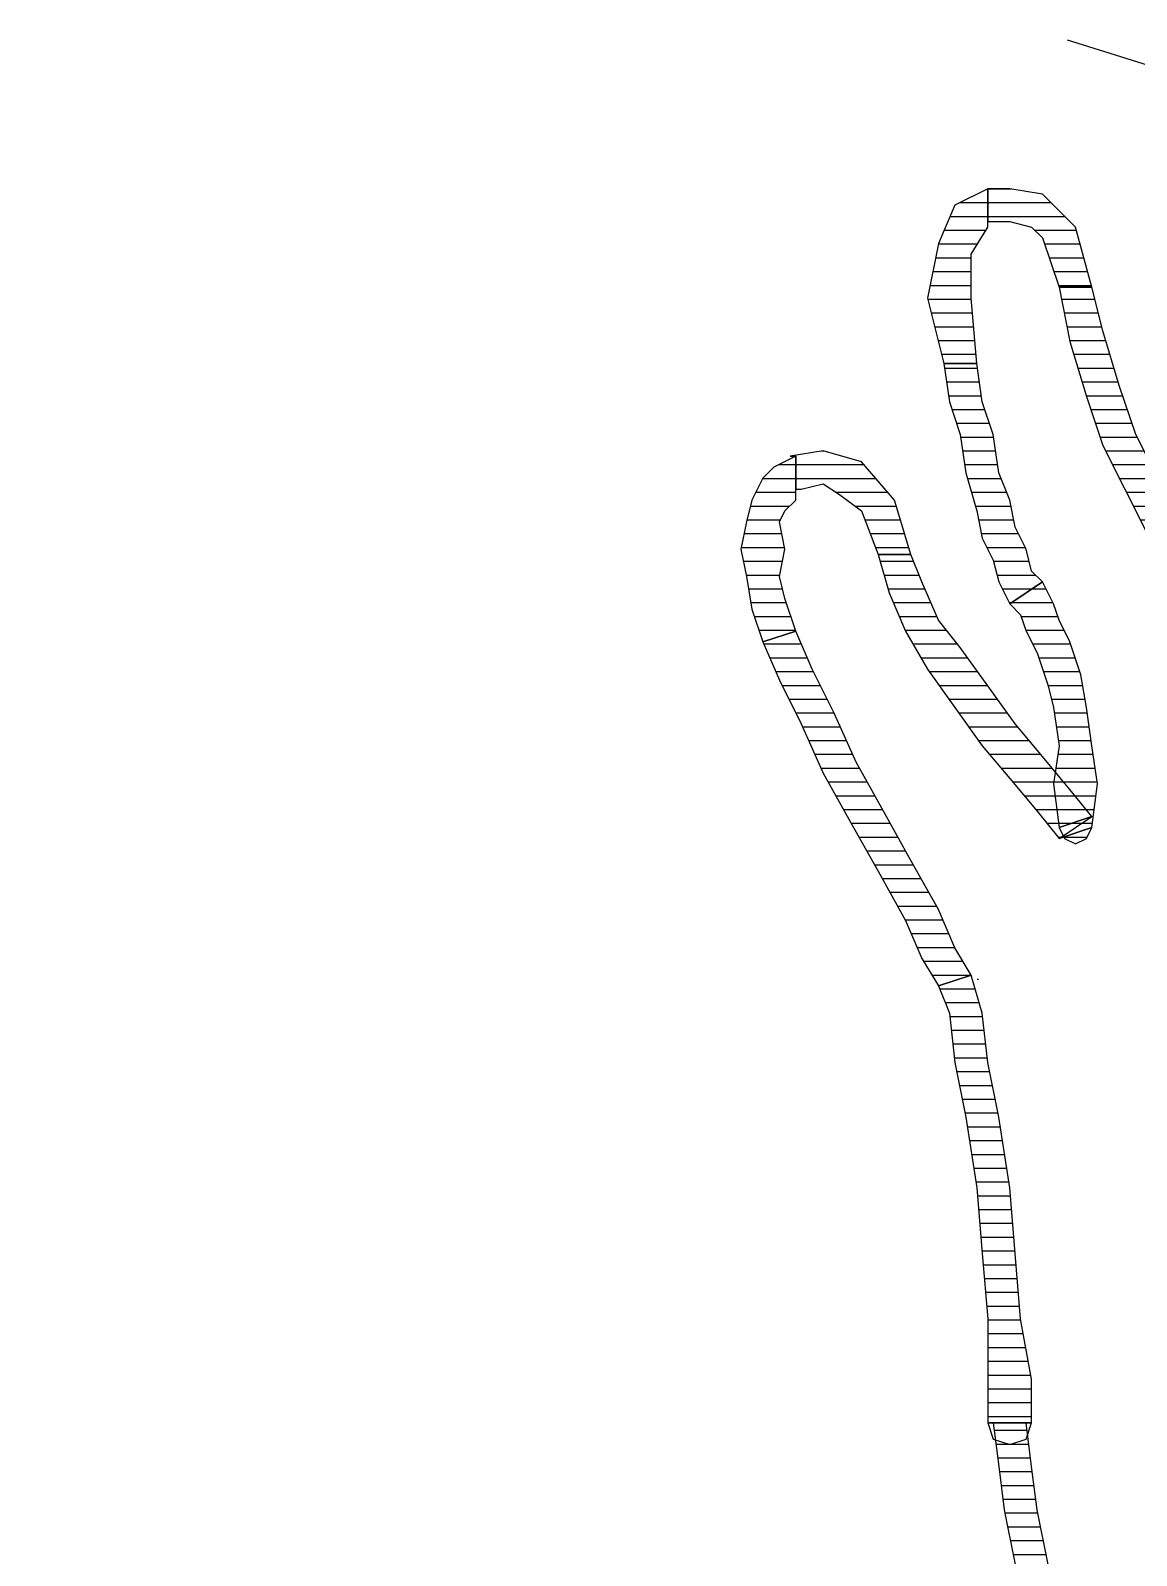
# Model space of a CAD drawing. Header units: millimetres. Extents: x 11489 to 12006, y 36725 to 37730.
# Drawn here: x 11758.47 to 11768.48, y 37615.85 to 37629.67 of the extents above; entities that cross this region are included whole.
import ezdxf

# ---------------------------------------------------------------- set-up
doc = ezdxf.new("R2010")
doc.units = ezdxf.units.MM
doc.linetypes.add('HIDDENX2', pattern=[0.75, 0.5, -0.25])
doc.layers.add('OC-Mutfak_Ekipman', color=252, linetype='Continuous')
doc.layers.add('S2000-002 Çizgi', color=7, linetype='Continuous')
pattern_1 = [(360, (-19413.11011, 29189.02214), (1e-16, 0.125), [25])]

# ---------------------------------------------------------------- blocks, each defined once
blk = doc.blocks.new('A$C0b4f8896')
at = {"ltscale": 30}
h = blk.add_hatch(dxfattribs=at)
h.set_pattern_fill('DC_LINES', color=256, scale=0.1, style=0)
h.set_pattern_definition(pattern_1)
edge = h.paths.add_edge_path(flags=0)
edge.add_line((8.544, 25.728), (8.544, 25.678))
edge.add_line((8.544, 25.678), (8.643, 25.381))
edge.add_line((8.643, 25.381), (8.743, 25.034))
edge.add_line((8.743, 25.034), (8.842, 24.54))
edge.add_line((8.842, 24.54), (8.991, 24.095))
edge.add_line((8.991, 24.095), (9.09, 23.649))
edge.add_line((9.09, 23.649), (9.19, 23.154))
edge.add_line((9.19, 23.154), (9.239, 22.759))
edge.add_line((9.239, 22.759), (9.289, 22.363))
edge.add_line((9.289, 22.363), (9.587, 22.363))
edge.add_line((9.587, 22.363), (9.537, 22.759))
edge.add_line((9.537, 22.759), (9.488, 23.154))
edge.add_line((9.488, 23.154), (9.388, 23.649))
edge.add_line((9.388, 23.649), (9.289, 24.193))
edge.add_line((9.289, 24.193), (9.14, 24.639))
edge.add_line((9.14, 24.639), (9.041, 25.034))
edge.add_line((9.041, 25.034), (8.941, 25.479))
edge.add_line((8.941, 25.479), (8.842, 25.776))
edge.add_line((8.842, 25.776), (8.842, 25.728))
h = blk.add_hatch(dxfattribs=at)
h.set_pattern_fill('DC_LINES', color=256, scale=0.1, style=0)
h.set_pattern_definition(pattern_1)
edge = h.paths.add_edge_path(flags=0)
edge.add_line((9.289, 22.363), (9.239, 22.363))
edge.add_line((9.239, 22.363), (9.239, 21.967))
edge.add_line((9.239, 21.967), (9.339, 21.423))
edge.add_line((9.339, 21.423), (9.388, 20.829))
edge.add_line((9.388, 20.829), (9.438, 20.235))
edge.add_line((9.438, 20.235), (9.537, 19.593))
edge.add_line((9.537, 19.593), (9.637, 19.098))
edge.add_line((9.637, 19.098), (9.687, 18.652))
edge.add_line((9.687, 18.652), (9.786, 18.306))
edge.add_line((9.786, 18.306), (10.084, 18.405))
edge.add_line((10.084, 18.405), (9.984, 18.652))
edge.add_line((9.984, 18.652), (9.935, 19.098))
edge.add_line((9.935, 19.098), (9.836, 19.593))
edge.add_line((9.836, 19.593), (9.736, 20.235))
edge.add_line((9.736, 20.235), (9.687, 20.829))
edge.add_line((9.687, 20.829), (9.637, 21.423))
edge.add_line((9.637, 21.423), (9.637, 21.967))
edge.add_line((9.637, 21.967), (9.637, 22.363))
edge.add_line((9.637, 22.363), (9.587, 22.363))
h = blk.add_hatch(dxfattribs=at)
h.set_pattern_fill('DC_LINES', color=256, scale=0.1, style=0)
h.set_pattern_definition(pattern_1)
edge = h.paths.add_edge_path(flags=0)
edge.add_line((9.239, 22.363), (9.239, 21.967))
edge.add_line((9.239, 21.967), (9.339, 21.423))
edge.add_line((9.339, 21.423), (9.388, 20.829))
edge.add_line((9.388, 20.829), (9.438, 20.235))
edge.add_line((9.438, 20.235), (9.537, 19.593))
edge.add_line((9.537, 19.593), (9.637, 19.098))
edge.add_line((9.637, 19.098), (9.687, 18.652))
edge.add_line((9.687, 18.652), (9.786, 18.306))
edge.add_line((9.786, 18.306), (10.084, 18.405))
edge.add_line((10.084, 18.405), (9.984, 18.652))
edge.add_line((9.984, 18.652), (9.935, 19.098))
edge.add_line((9.935, 19.098), (9.836, 19.593))
edge.add_line((9.836, 19.593), (9.736, 20.235))
edge.add_line((9.736, 20.235), (9.687, 20.829))
edge.add_line((9.687, 20.829), (9.637, 21.423))
edge.add_line((9.637, 21.423), (9.637, 21.967))
edge.add_line((9.637, 21.967), (9.637, 22.363))
h = blk.add_hatch(dxfattribs=at)
h.set_pattern_fill('DC_LINES', color=256, scale=0.1, style=0)
h.set_pattern_definition(pattern_1)
edge = h.paths.add_edge_path(flags=0)
edge.add_line((9.786, 18.306), (9.935, 18.059))
edge.add_line((9.935, 18.059), (10.084, 17.712))
edge.add_line((10.084, 17.712), (10.332, 17.267))
edge.add_line((10.332, 17.267), (10.581, 16.821))
edge.add_line((10.581, 16.821), (10.829, 16.377))
edge.add_line((10.829, 16.377), (11.028, 15.932))
edge.add_line((11.028, 15.932), (11.226, 15.535))
edge.add_line((11.226, 15.535), (11.375, 15.189))
edge.add_line((11.375, 15.189), (11.673, 15.288))
edge.add_line((11.673, 15.288), (11.524, 15.635))
edge.add_line((11.524, 15.635), (11.326, 16.03))
edge.add_line((11.326, 16.03), (11.127, 16.476))
edge.add_line((11.127, 16.476), (10.879, 16.921))
edge.add_line((10.879, 16.921), (10.63, 17.366))
edge.add_line((10.63, 17.366), (10.382, 17.812))
edge.add_line((10.382, 17.812), (10.233, 18.157))
edge.add_line((10.233, 18.157), (10.084, 18.405))
h = blk.add_hatch(dxfattribs=at)
h.set_pattern_fill('DC_LINES', color=256, scale=0.1, style=0)
h.set_pattern_definition(pattern_1)
edge = h.paths.add_edge_path(flags=0)
edge.add_line((9.786, 18.306), (9.935, 18.059))
edge.add_line((9.935, 18.059), (10.084, 17.712))
edge.add_line((10.084, 17.712), (10.332, 17.267))
edge.add_line((10.332, 17.267), (10.581, 16.821))
edge.add_line((10.581, 16.821), (10.829, 16.377))
edge.add_line((10.829, 16.377), (11.028, 15.932))
edge.add_line((11.028, 15.932), (11.226, 15.535))
edge.add_line((11.226, 15.535), (11.375, 15.189))
edge.add_line((11.375, 15.189), (11.673, 15.288))
edge.add_line((11.673, 15.288), (11.524, 15.635))
edge.add_line((11.524, 15.635), (11.326, 16.03))
edge.add_line((11.326, 16.03), (11.127, 16.476))
edge.add_line((11.127, 16.476), (10.879, 16.921))
edge.add_line((10.879, 16.921), (10.63, 17.366))
edge.add_line((10.63, 17.366), (10.382, 17.812))
edge.add_line((10.382, 17.812), (10.233, 18.157))
edge.add_line((10.233, 18.157), (10.084, 18.405))
h = blk.add_hatch(dxfattribs=at)
h.set_pattern_fill('DC_LINES', color=256, scale=0.1, style=0)
h.set_pattern_definition(pattern_1)
edge = h.paths.add_edge_path(flags=0)
edge.add_line((8.991, 17.069), (8.693, 16.97))
edge.add_line((8.693, 16.97), (8.643, 16.574))
edge.add_line((8.643, 16.574), (8.693, 16.229))
edge.add_line((8.693, 16.229), (8.743, 15.882))
edge.add_line((8.743, 15.882), (8.792, 15.585))
edge.add_line((8.792, 15.585), (8.892, 15.288))
edge.add_line((8.892, 15.288), (8.991, 15.09))
edge.add_line((8.991, 15.09), (9.041, 14.941))
edge.add_line((9.041, 14.941), (9.14, 14.744))
edge.add_line((9.14, 14.744), (9.438, 14.941))
edge.add_line((9.438, 14.941), (9.339, 15.041))
edge.add_line((9.339, 15.041), (9.289, 15.189))
edge.add_line((9.289, 15.189), (9.19, 15.387))
edge.add_line((9.19, 15.387), (9.09, 15.684))
edge.add_line((9.09, 15.684), (9.041, 15.882))
edge.add_line((9.041, 15.882), (8.991, 16.229))
edge.add_line((8.991, 16.229), (9.041, 16.574))
edge.add_line((9.041, 16.574), (8.991, 16.97))
edge.add_line((8.991, 16.97), (8.693, 16.871))
edge.add_line((8.693, 16.871), (8.991, 16.97))
edge.add_line((8.991, 16.97), (8.941, 17.069))
edge.add_line((8.941, 17.069), (8.842, 17.118))
edge.add_line((8.842, 17.118), (8.743, 17.069))
edge.add_line((8.743, 17.069), (8.693, 16.97))
h = blk.add_hatch(dxfattribs=at)
h.set_pattern_fill('DC_LINES', color=256, scale=0.1, style=0)
h.set_pattern_definition(pattern_1)
edge = h.paths.add_edge_path(flags=0)
edge.add_line((8.991, 17.069), (8.693, 16.97))
edge.add_line((8.693, 16.97), (8.643, 16.574))
edge.add_line((8.643, 16.574), (8.693, 16.229))
edge.add_line((8.693, 16.229), (8.743, 15.882))
edge.add_line((8.743, 15.882), (8.792, 15.585))
edge.add_line((8.792, 15.585), (8.892, 15.288))
edge.add_line((8.892, 15.288), (8.991, 15.09))
edge.add_line((8.991, 15.09), (9.041, 14.941))
edge.add_line((9.041, 14.941), (9.14, 14.744))
edge.add_line((9.14, 14.744), (9.438, 14.941))
edge.add_line((9.438, 14.941), (9.339, 15.041))
edge.add_line((9.339, 15.041), (9.289, 15.189))
edge.add_line((9.289, 15.189), (9.19, 15.387))
edge.add_line((9.19, 15.387), (9.09, 15.684))
edge.add_line((9.09, 15.684), (9.041, 15.882))
edge.add_line((9.041, 15.882), (8.991, 16.229))
edge.add_line((8.991, 16.229), (9.041, 16.574))
edge.add_line((9.041, 16.574), (8.991, 16.97))
edge.add_line((8.991, 16.97), (8.693, 16.871))
edge.add_line((8.693, 16.871), (8.991, 16.97))
edge.add_line((8.991, 16.97), (8.941, 17.069))
edge.add_line((8.941, 17.069), (8.842, 17.118))
edge.add_line((8.842, 17.118), (8.743, 17.069))
edge.add_line((8.743, 17.069), (8.693, 16.97))
h = blk.add_hatch(dxfattribs=at)
h.set_pattern_fill('DC_LINES', color=256, scale=0.1, style=0)
h.set_pattern_definition(pattern_1)
edge = h.paths.add_edge_path(flags=0)
edge.add_line((10.63, 14.496), (10.531, 14.843))
edge.add_line((10.531, 14.843), (10.382, 15.189))
edge.add_line((10.382, 15.189), (10.183, 15.535))
edge.add_line((10.183, 15.535), (9.935, 15.882))
edge.add_line((9.935, 15.882), (9.687, 16.229))
edge.add_line((9.687, 16.229), (9.438, 16.524))
edge.add_line((9.438, 16.524), (9.19, 16.821))
edge.add_line((9.19, 16.821), (8.991, 17.069))
edge.add_line((8.991, 17.069), (8.693, 16.871))
edge.add_line((8.693, 16.871), (8.892, 16.624))
edge.add_line((8.892, 16.624), (9.14, 16.327))
edge.add_line((9.14, 16.327), (9.388, 16.03))
edge.add_line((9.388, 16.03), (9.637, 15.684))
edge.add_line((9.637, 15.684), (9.885, 15.338))
edge.add_line((9.885, 15.338), (10.084, 15.09))
edge.add_line((10.084, 15.09), (10.233, 14.744))
edge.add_line((10.233, 14.744), (10.332, 14.496))
h = blk.add_hatch(dxfattribs=at)
h.set_pattern_fill('DC_LINES', color=256, scale=0.1, style=0)
h.set_pattern_definition(pattern_1)
edge = h.paths.add_edge_path(flags=0)
edge.add_line((10.63, 14.496), (10.531, 14.843))
edge.add_line((10.531, 14.843), (10.382, 15.189))
edge.add_line((10.382, 15.189), (10.183, 15.535))
edge.add_line((10.183, 15.535), (9.935, 15.882))
edge.add_line((9.935, 15.882), (9.687, 16.229))
edge.add_line((9.687, 16.229), (9.438, 16.524))
edge.add_line((9.438, 16.524), (9.19, 16.821))
edge.add_line((9.19, 16.821), (8.991, 17.069))
edge.add_line((8.991, 17.069), (8.693, 16.871))
edge.add_line((8.693, 16.871), (8.892, 16.624))
edge.add_line((8.892, 16.624), (9.14, 16.327))
edge.add_line((9.14, 16.327), (9.388, 16.03))
edge.add_line((9.388, 16.03), (9.637, 15.684))
edge.add_line((9.637, 15.684), (9.885, 15.338))
edge.add_line((9.885, 15.338), (10.084, 15.09))
edge.add_line((10.084, 15.09), (10.233, 14.744))
edge.add_line((10.233, 14.744), (10.332, 14.496))
h = blk.add_hatch(dxfattribs=at)
h.set_pattern_fill('DC_LINES', color=256, scale=0.1, style=0)
h.set_pattern_definition(pattern_1)
edge = h.paths.add_edge_path(flags=0)
edge.add_line((8.991, 12.072), (8.892, 12.566))
edge.add_line((8.892, 12.566), (8.743, 13.062))
edge.add_line((8.743, 13.062), (8.594, 13.507))
edge.add_line((8.594, 13.507), (8.395, 13.902))
edge.add_line((8.395, 13.902), (8.196, 14.299))
edge.add_line((8.196, 14.299), (7.948, 14.744))
edge.add_line((7.948, 14.744), (7.749, 15.041))
edge.add_line((7.749, 15.041), (7.6, 15.338))
edge.add_line((7.6, 15.338), (7.302, 15.238))
edge.add_line((7.302, 15.238), (7.451, 14.941))
edge.add_line((7.451, 14.941), (7.65, 14.546))
edge.add_line((7.65, 14.546), (7.898, 14.199))
edge.add_line((7.898, 14.199), (8.097, 13.804))
edge.add_line((8.097, 13.804), (8.296, 13.408))
edge.add_line((8.296, 13.408), (8.445, 12.963))
edge.add_line((8.445, 12.963), (8.594, 12.468))
edge.add_line((8.594, 12.468), (8.693, 12.072))
h = blk.add_hatch(dxfattribs=at)
h.set_pattern_fill('DC_LINES', color=256, scale=0.1, style=0)
h.set_pattern_definition(pattern_1)
edge = h.paths.add_edge_path(flags=0)
edge.add_line((8.991, 12.072), (8.892, 12.566))
edge.add_line((8.892, 12.566), (8.743, 13.062))
edge.add_line((8.743, 13.062), (8.594, 13.507))
edge.add_line((8.594, 13.507), (8.395, 13.902))
edge.add_line((8.395, 13.902), (8.196, 14.299))
edge.add_line((8.196, 14.299), (7.948, 14.744))
edge.add_line((7.948, 14.744), (7.749, 15.041))
edge.add_line((7.749, 15.041), (7.6, 15.338))
edge.add_line((7.6, 15.338), (7.302, 15.238))
edge.add_line((7.302, 15.238), (7.451, 14.941))
edge.add_line((7.451, 14.941), (7.65, 14.546))
edge.add_line((7.65, 14.546), (7.898, 14.199))
edge.add_line((7.898, 14.199), (8.097, 13.804))
edge.add_line((8.097, 13.804), (8.296, 13.408))
edge.add_line((8.296, 13.408), (8.445, 12.963))
edge.add_line((8.445, 12.963), (8.594, 12.468))
edge.add_line((8.594, 12.468), (8.693, 12.072))
h = blk.add_hatch(dxfattribs=at)
h.set_pattern_fill('DC_LINES', color=256, scale=0.1, style=0)
h.set_pattern_definition(pattern_1)
edge = h.paths.add_edge_path(flags=0)
edge.add_line((11.375, 15.189), (11.475, 14.893))
edge.add_line((11.475, 14.893), (11.524, 14.694))
edge.add_line((11.524, 14.694), (11.475, 14.447))
edge.add_line((11.475, 14.447), (11.524, 14.199))
edge.add_line((11.524, 14.199), (11.475, 14.101))
edge.add_line((11.475, 14.101), (11.375, 14.002))
edge.add_line((11.375, 14.002), (11.375, 13.902))
edge.add_line((11.375, 13.902), (11.375, 13.605))
edge.add_line((11.375, 13.605), (11.574, 13.705))
edge.add_line((11.574, 13.705), (11.673, 13.804))
edge.add_line((11.673, 13.804), (11.773, 14.002))
edge.add_line((11.773, 14.002), (11.822, 14.199))
edge.add_line((11.822, 14.199), (11.872, 14.447))
edge.add_line((11.872, 14.447), (11.822, 14.694))
edge.add_line((11.822, 14.694), (11.773, 14.991))
edge.add_line((11.773, 14.991), (11.673, 15.288))
h = blk.add_hatch(dxfattribs=at)
h.set_pattern_fill('DC_LINES', color=256, scale=0.1, style=0)
h.set_pattern_definition(pattern_1)
edge = h.paths.add_edge_path(flags=0)
edge.add_line((11.375, 15.189), (11.475, 14.893))
edge.add_line((11.475, 14.893), (11.524, 14.694))
edge.add_line((11.524, 14.694), (11.475, 14.447))
edge.add_line((11.475, 14.447), (11.524, 14.199))
edge.add_line((11.524, 14.199), (11.475, 14.101))
edge.add_line((11.475, 14.101), (11.375, 14.002))
edge.add_line((11.375, 14.002), (11.375, 13.902))
edge.add_line((11.375, 13.902), (11.375, 13.605))
edge.add_line((11.375, 13.605), (11.574, 13.705))
edge.add_line((11.574, 13.705), (11.673, 13.804))
edge.add_line((11.673, 13.804), (11.773, 14.002))
edge.add_line((11.773, 14.002), (11.822, 14.199))
edge.add_line((11.822, 14.199), (11.872, 14.447))
edge.add_line((11.872, 14.447), (11.822, 14.694))
edge.add_line((11.822, 14.694), (11.773, 14.991))
edge.add_line((11.773, 14.991), (11.673, 15.288))
h = blk.add_hatch(dxfattribs=at)
h.set_pattern_fill('DC_LINES', color=256, scale=0.1, style=0)
h.set_pattern_definition(pattern_1)
edge = h.paths.add_edge_path(flags=0)
edge.add_line((9.14, 14.744), (9.239, 14.645))
edge.add_line((9.239, 14.645), (9.289, 14.447))
edge.add_line((9.289, 14.447), (9.388, 14.249))
edge.add_line((9.388, 14.249), (9.438, 14.002))
edge.add_line((9.438, 14.002), (9.537, 13.754))
edge.add_line((9.537, 13.754), (9.587, 13.408))
edge.add_line((9.587, 13.408), (9.687, 13.111))
edge.add_line((9.687, 13.111), (9.736, 12.765))
edge.add_line((9.736, 12.765), (10.034, 12.765))
edge.add_line((10.034, 12.765), (9.984, 13.111))
edge.add_line((9.984, 13.111), (9.885, 13.408))
edge.add_line((9.885, 13.408), (9.836, 13.754))
edge.add_line((9.836, 13.754), (9.736, 14.101))
edge.add_line((9.736, 14.101), (9.687, 14.348))
edge.add_line((9.687, 14.348), (9.587, 14.546))
edge.add_line((9.587, 14.546), (9.537, 14.744))
edge.add_line((9.537, 14.744), (9.438, 14.941))
h = blk.add_hatch(dxfattribs=at)
h.set_pattern_fill('DC_LINES', color=256, scale=0.1, style=0)
h.set_pattern_definition(pattern_1)
edge = h.paths.add_edge_path(flags=0)
edge.add_line((9.14, 14.744), (9.239, 14.645))
edge.add_line((9.239, 14.645), (9.289, 14.447))
edge.add_line((9.289, 14.447), (9.388, 14.249))
edge.add_line((9.388, 14.249), (9.438, 14.002))
edge.add_line((9.438, 14.002), (9.537, 13.754))
edge.add_line((9.537, 13.754), (9.587, 13.408))
edge.add_line((9.587, 13.408), (9.687, 13.111))
edge.add_line((9.687, 13.111), (9.736, 12.765))
edge.add_line((9.736, 12.765), (10.034, 12.765))
edge.add_line((10.034, 12.765), (9.984, 13.111))
edge.add_line((9.984, 13.111), (9.885, 13.408))
edge.add_line((9.885, 13.408), (9.836, 13.754))
edge.add_line((9.836, 13.754), (9.736, 14.101))
edge.add_line((9.736, 14.101), (9.687, 14.348))
edge.add_line((9.687, 14.348), (9.587, 14.546))
edge.add_line((9.587, 14.546), (9.537, 14.744))
edge.add_line((9.537, 14.744), (9.438, 14.941))
h = blk.add_hatch(dxfattribs=at)
h.set_pattern_fill('DC_LINES', color=256, scale=0.1, style=0)
h.set_pattern_definition(pattern_1)
edge = h.paths.add_edge_path(flags=0)
edge.add_line((11.375, 13.902), (11.326, 13.902))
edge.add_line((11.326, 13.902), (11.127, 13.854))
edge.add_line((11.127, 13.854), (10.978, 13.952))
edge.add_line((10.978, 13.952), (10.779, 14.101))
edge.add_line((10.779, 14.101), (10.63, 14.496))
edge.add_line((10.63, 14.496), (10.332, 14.496))
edge.add_line((10.332, 14.496), (10.481, 14.002))
edge.add_line((10.481, 14.002), (10.779, 13.655))
edge.add_line((10.779, 13.655), (11.127, 13.557))
edge.add_line((11.127, 13.557), (11.425, 13.605))
edge.add_line((11.425, 13.605), (11.375, 13.605))
h = blk.add_hatch(dxfattribs=at)
h.set_pattern_fill('DC_LINES', color=256, scale=0.1, style=0)
h.set_pattern_definition(pattern_1)
edge = h.paths.add_edge_path(flags=0)
edge.add_line((11.375, 13.902), (11.326, 13.902))
edge.add_line((11.326, 13.902), (11.127, 13.854))
edge.add_line((11.127, 13.854), (10.978, 13.952))
edge.add_line((10.978, 13.952), (10.779, 14.101))
edge.add_line((10.779, 14.101), (10.63, 14.496))
edge.add_line((10.63, 14.496), (10.332, 14.496))
edge.add_line((10.332, 14.496), (10.481, 14.002))
edge.add_line((10.481, 14.002), (10.779, 13.655))
edge.add_line((10.779, 13.655), (11.127, 13.557))
edge.add_line((11.127, 13.557), (11.425, 13.605))
edge.add_line((11.425, 13.605), (11.375, 13.605))
h = blk.add_hatch(dxfattribs=at)
h.set_pattern_fill('DC_LINES', color=256, scale=0.1, style=0)
h.set_pattern_definition(pattern_1)
edge = h.paths.add_edge_path(flags=0)
edge.add_line((9.736, 12.765), (9.786, 12.171))
edge.add_line((9.786, 12.171), (9.786, 11.775))
edge.add_line((9.786, 11.775), (9.637, 11.528))
edge.add_line((9.637, 11.528), (9.637, 11.479))
edge.add_line((9.637, 11.479), (9.637, 11.182))
edge.add_line((9.637, 11.182), (9.935, 11.33))
edge.add_line((9.935, 11.33), (10.084, 11.677))
edge.add_line((10.084, 11.677), (10.183, 12.171))
edge.add_line((10.183, 12.171), (10.034, 12.765))
h = blk.add_hatch(dxfattribs=at)
h.set_pattern_fill('DC_LINES', color=256, scale=0.1, style=0)
h.set_pattern_definition(pattern_1)
edge = h.paths.add_edge_path(flags=0)
edge.add_line((9.736, 12.765), (9.786, 12.171))
edge.add_line((9.786, 12.171), (9.786, 11.775))
edge.add_line((9.786, 11.775), (9.637, 11.528))
edge.add_line((9.637, 11.528), (9.637, 11.479))
edge.add_line((9.637, 11.479), (9.637, 11.182))
edge.add_line((9.637, 11.182), (9.935, 11.33))
edge.add_line((9.935, 11.33), (10.084, 11.677))
edge.add_line((10.084, 11.677), (10.183, 12.171))
edge.add_line((10.183, 12.171), (10.034, 12.765))
h = blk.add_hatch(dxfattribs=at)
h.set_pattern_fill('DC_LINES', color=256, scale=0.1, style=0)
h.set_pattern_definition(pattern_1)
edge = h.paths.add_edge_path(flags=0)
edge.add_line((9.637, 11.479), (9.438, 11.479))
edge.add_line((9.438, 11.479), (9.239, 11.528))
edge.add_line((9.239, 11.528), (9.14, 11.627))
edge.add_line((9.14, 11.627), (8.991, 12.072))
edge.add_line((8.991, 12.072), (8.693, 12.072))
edge.add_line((8.693, 12.072), (8.842, 11.528))
edge.add_line((8.842, 11.528), (9.14, 11.231))
edge.add_line((9.14, 11.231), (9.438, 11.182))
edge.add_line((9.438, 11.182), (9.637, 11.182))
h = blk.add_hatch(dxfattribs=at)
h.set_pattern_fill('DC_LINES', color=256, scale=0.1, style=0)
h.set_pattern_definition(pattern_1)
edge = h.paths.add_edge_path(flags=0)
edge.add_line((9.637, 11.479), (9.438, 11.479))
edge.add_line((9.438, 11.479), (9.239, 11.528))
edge.add_line((9.239, 11.528), (9.14, 11.627))
edge.add_line((9.14, 11.627), (8.991, 12.072))
edge.add_line((8.991, 12.072), (8.693, 12.072))
edge.add_line((8.693, 12.072), (8.842, 11.528))
edge.add_line((8.842, 11.528), (9.14, 11.231))
edge.add_line((9.14, 11.231), (9.438, 11.182))
edge.add_line((9.438, 11.182), (9.637, 11.182))
for p, q in [((9.09, 23.649), (9.19, 23.154)), ((9.488, 23.154), (9.388, 23.649)), ((9.19, 23.154), (9.239, 22.759)), ((9.537, 22.759), (9.488, 23.154)), ((9.239, 22.759), (9.289, 22.363)), ((9.587, 22.363), (9.537, 22.759)), ((9.438, 22.561), (9.289, 22.512)), ((9.587, 22.512), (9.438, 22.561)), ((9.289, 22.512), (9.239, 22.363)), ((9.637, 22.363), (9.587, 22.512)), ((9.289, 22.363), (9.239, 22.363)), ((9.239, 22.363), (9.239, 21.967)), ((9.239, 22.363), (9.239, 21.967)), ((9.637, 22.363), (9.239, 22.363)), ((9.239, 22.363), (9.239, 22.363)), ((9.239, 22.363), (9.637, 22.363)), ((9.587, 22.363), (9.289, 22.363)), ((9.289, 22.363), (9.289, 22.363)), ((9.289, 22.363), (9.587, 22.363)), ((9.637, 22.363), (9.587, 22.363)), ((9.637, 21.967), (9.637, 22.363)), ((9.637, 21.967), (9.637, 22.363)), ((9.637, 22.363), (9.637, 22.363)), ((9.239, 21.967), (9.339, 21.423)), ((9.239, 21.967), (9.339, 21.423)), ((9.637, 21.423), (9.637, 21.967)), ((9.637, 21.423), (9.637, 21.967)), ((9.339, 21.423), (9.388, 20.829)), ((9.339, 21.423), (9.388, 20.829)), ((9.687, 20.829), (9.637, 21.423)), ((9.687, 20.829), (9.637, 21.423)), ((9.388, 20.829), (9.438, 20.235)), ((9.388, 20.829), (9.438, 20.235)), ((9.736, 20.235), (9.687, 20.829)), ((9.736, 20.235), (9.687, 20.829)), ((9.438, 20.235), (9.537, 19.593)), ((9.438, 20.235), (9.537, 19.593)), ((9.836, 19.593), (9.736, 20.235)), ((9.836, 19.593), (9.736, 20.235)), ((9.537, 19.593), (9.637, 19.098)), ((9.537, 19.593), (9.637, 19.098)), ((9.935, 19.098), (9.836, 19.593)), ((9.935, 19.098), (9.836, 19.593)), ((9.637, 19.098), (9.687, 18.652)), ((9.637, 19.098), (9.687, 18.652)), ((9.984, 18.652), (9.935, 19.098)), ((9.984, 18.652), (9.935, 19.098)), ((9.687, 18.652), (9.786, 18.306)), ((9.687, 18.652), (9.786, 18.306)), ((10.084, 18.405), (9.984, 18.652)), ((10.084, 18.405), (9.984, 18.652)), ((9.786, 18.306), (10.084, 18.405)), ((9.786, 18.306), (10.084, 18.405)), ((10.084, 18.405), (9.786, 18.306)), ((10.084, 18.405), (9.786, 18.306)), ((10.233, 18.157), (10.084, 18.405)), ((10.084, 18.405), (10.084, 18.405)), ((10.233, 18.157), (10.084, 18.405)), ((10.084, 18.405), (10.084, 18.405)), ((9.731, 18.345), (9.721, 18.345)), ((9.786, 18.306), (9.786, 18.306)), ((9.786, 18.306), (9.935, 18.059)), ((9.786, 18.306), (9.786, 18.306)), ((9.786, 18.306), (9.786, 18.306)), ((9.786, 18.306), (9.935, 18.059)), ((9.786, 18.306), (9.786, 18.306)), ((10.382, 17.812), (10.233, 18.157)), ((10.382, 17.812), (10.233, 18.157)), ((9.935, 18.059), (10.084, 17.712)), ((9.935, 18.059), (10.084, 17.712)), ((10.084, 17.712), (10.332, 17.267)), ((10.084, 17.712), (10.332, 17.267)), ((10.63, 17.366), (10.382, 17.812)), ((10.63, 17.366), (10.382, 17.812)), ((10.879, 16.921), (10.63, 17.366)), ((10.879, 16.921), (10.63, 17.366)), ((10.332, 17.267), (10.581, 16.821)), ((10.332, 17.267), (10.581, 16.821)), ((8.991, 17.069), (8.693, 16.97)), ((8.743, 17.069), (8.693, 16.97)), ((8.693, 16.97), (8.991, 17.069)), ((8.991, 17.069), (8.693, 16.871)), ((8.991, 17.069), (8.693, 16.97)), ((8.743, 17.069), (8.693, 16.97)), ((8.693, 16.97), (8.991, 17.069)), ((8.991, 17.069), (8.693, 16.871)), ((8.842, 17.118), (8.743, 17.069)), ((8.842, 17.118), (8.743, 17.069)), ((8.941, 17.069), (8.842, 17.118)), ((8.941, 17.069), (8.842, 17.118)), ((8.991, 16.97), (8.941, 17.069)), ((8.991, 16.97), (8.941, 17.069)), ((8.991, 17.069), (8.991, 17.069)), ((9.19, 16.821), (8.991, 17.069)), ((8.991, 17.069), (8.991, 17.069)), ((9.19, 16.821), (8.991, 17.069)), ((8.693, 16.97), (8.643, 16.574)), ((8.693, 16.97), (8.643, 16.574)), ((8.991, 16.97), (8.693, 16.871)), ((8.693, 16.871), (8.991, 16.97)), ((8.991, 16.97), (8.693, 16.871)), ((8.693, 16.871), (8.991, 16.97)), ((8.693, 16.871), (8.892, 16.624)), ((8.693, 16.871), (8.892, 16.624)), ((9.041, 16.574), (8.991, 16.97)), ((9.041, 16.574), (8.991, 16.97)), ((11.127, 16.476), (10.879, 16.921)), ((11.127, 16.476), (10.879, 16.921)), ((9.438, 16.524), (9.19, 16.821)), ((9.438, 16.524), (9.19, 16.821)), ((10.581, 16.821), (10.829, 16.377)), ((10.581, 16.821), (10.829, 16.377)), ((8.892, 16.624), (9.14, 16.327)), ((8.892, 16.624), (9.14, 16.327)), ((8.643, 16.574), (8.693, 16.229)), ((8.643, 16.574), (8.693, 16.229)), ((8.991, 16.229), (9.041, 16.574)), ((8.991, 16.229), (9.041, 16.574)), ((9.687, 16.229), (9.438, 16.524)), ((9.687, 16.229), (9.438, 16.524)), ((11.326, 16.03), (11.127, 16.476)), ((11.326, 16.03), (11.127, 16.476)), ((9.14, 16.327), (9.388, 16.03)), ((9.14, 16.327), (9.388, 16.03)), ((10.829, 16.377), (11.028, 15.932)), ((10.829, 16.377), (11.028, 15.932)), ((8.693, 16.229), (8.743, 15.882)), ((8.693, 16.229), (8.743, 15.882)), ((9.041, 15.882), (8.991, 16.229)), ((9.041, 15.882), (8.991, 16.229)), ((9.935, 15.882), (9.687, 16.229)), ((9.935, 15.882), (9.687, 16.229)), ((9.388, 16.03), (9.637, 15.684)), ((9.388, 16.03), (9.637, 15.684)), ((11.028, 15.932), (11.226, 15.535)), ((11.028, 15.932), (11.226, 15.535)), ((11.524, 15.635), (11.326, 16.03)), ((11.524, 15.635), (11.326, 16.03)), ((8.743, 15.882), (8.792, 15.585)), ((8.743, 15.882), (8.792, 15.585)), ((9.09, 15.684), (9.041, 15.882)), ((9.09, 15.684), (9.041, 15.882)), ((10.183, 15.535), (9.935, 15.882)), ((10.183, 15.535), (9.935, 15.882)), ((9.19, 15.387), (9.09, 15.684)), ((9.19, 15.387), (9.09, 15.684)), ((9.637, 15.684), (9.885, 15.338)), ((9.637, 15.684), (9.885, 15.338)), ((11.673, 15.288), (11.524, 15.635)), ((11.673, 15.288), (11.524, 15.635)), ((8.792, 15.585), (8.892, 15.288)), ((8.792, 15.585), (8.892, 15.288)), ((10.382, 15.189), (10.183, 15.535)), ((10.382, 15.189), (10.183, 15.535)), ((11.226, 15.535), (11.375, 15.189)), ((11.226, 15.535), (11.375, 15.189)), ((9.289, 15.189), (9.19, 15.387)), ((9.289, 15.189), (9.19, 15.387)), ((8.892, 15.288), (8.991, 15.09)), ((8.892, 15.288), (8.991, 15.09)), ((9.885, 15.338), (10.084, 15.09)), ((9.885, 15.338), (10.084, 15.09)), ((11.673, 15.288), (11.375, 15.189)), ((11.673, 15.288), (11.375, 15.189)), ((11.375, 15.189), (11.673, 15.288)), ((11.375, 15.189), (11.673, 15.288)), ((11.773, 14.991), (11.673, 15.288)), ((11.673, 15.288), (11.673, 15.288)), ((11.773, 14.991), (11.673, 15.288)), ((11.673, 15.288), (11.673, 15.288)), ((8.991, 15.09), (9.041, 14.941)), ((8.991, 15.09), (9.041, 14.941)), ((9.339, 15.041), (9.289, 15.189)), ((9.339, 15.041), (9.289, 15.189)), ((10.084, 15.09), (10.233, 14.744)), ((10.084, 15.09), (10.233, 14.744)), ((10.531, 14.843), (10.382, 15.189)), ((10.531, 14.843), (10.382, 15.189)), ((11.375, 15.189), (11.375, 15.189)), ((11.375, 15.189), (11.475, 14.893)), ((11.375, 15.189), (11.375, 15.189)), ((11.375, 15.189), (11.375, 15.189)), ((11.375, 15.189), (11.475, 14.893)), ((11.375, 15.189), (11.375, 15.189)), ((9.041, 14.941), (9.14, 14.744)), ((9.041, 14.941), (9.14, 14.744)), ((9.14, 14.744), (9.438, 14.941)), ((9.14, 14.744), (9.438, 14.941)), ((9.438, 14.941), (9.14, 14.744)), ((9.438, 14.941), (9.14, 14.744)), ((9.438, 14.941), (9.339, 15.041)), ((9.438, 14.941), (9.339, 15.041)), ((9.537, 14.744), (9.438, 14.941)), ((9.438, 14.941), (9.438, 14.941)), ((9.537, 14.744), (9.438, 14.941)), ((9.438, 14.941), (9.438, 14.941)), ((11.822, 14.694), (11.773, 14.991)), ((11.822, 14.694), (11.773, 14.991)), ((10.63, 14.496), (10.531, 14.843)), ((10.63, 14.496), (10.531, 14.843)), ((11.475, 14.893), (11.524, 14.694)), ((11.475, 14.893), (11.524, 14.694)), ((9.14, 14.744), (9.14, 14.744)), ((9.14, 14.744), (9.239, 14.645)), ((9.14, 14.744), (9.14, 14.744)), ((9.14, 14.744), (9.14, 14.744)), ((9.14, 14.744), (9.239, 14.645)), ((9.14, 14.744), (9.14, 14.744)), ((9.587, 14.546), (9.537, 14.744)), ((9.587, 14.546), (9.537, 14.744)), ((10.233, 14.744), (10.332, 14.496)), ((10.233, 14.744), (10.332, 14.496)), ((11.524, 14.694), (11.475, 14.447)), ((11.524, 14.694), (11.475, 14.447)), ((11.872, 14.447), (11.822, 14.694)), ((11.872, 14.447), (11.822, 14.694)), ((9.239, 14.645), (9.289, 14.447)), ((9.239, 14.645), (9.289, 14.447)), ((9.687, 14.348), (9.587, 14.546)), ((9.687, 14.348), (9.587, 14.546)), ((9.289, 14.447), (9.388, 14.249)), ((9.289, 14.447), (9.388, 14.249)), ((10.332, 14.496), (10.332, 14.496)), ((10.332, 14.496), (10.63, 14.496)), ((10.63, 14.496), (10.332, 14.496)), ((10.332, 14.496), (10.481, 14.002)), ((10.63, 14.496), (10.332, 14.496)), ((10.332, 14.496), (10.481, 14.002)), ((10.332, 14.496), (10.332, 14.496)), ((10.332, 14.496), (10.63, 14.496)), ((10.63, 14.496), (10.63, 14.496)), ((10.63, 14.496), (10.63, 14.496)), ((10.779, 14.101), (10.63, 14.496)), ((10.779, 14.101), (10.63, 14.496)), ((10.63, 14.496), (10.63, 14.496)), ((10.63, 14.496), (10.63, 14.496)), ((11.475, 14.447), (11.524, 14.199)), ((11.475, 14.447), (11.524, 14.199)), ((11.822, 14.199), (11.872, 14.447)), ((11.822, 14.199), (11.872, 14.447)), ((8.395, 13.902), (8.196, 14.299)), ((8.395, 13.902), (8.196, 14.299)), ((9.388, 14.249), (9.438, 14.002)), ((9.388, 14.249), (9.438, 14.002)), ((9.736, 14.101), (9.687, 14.348)), ((9.736, 14.101), (9.687, 14.348)), ((9.836, 13.754), (9.736, 14.101)), ((9.836, 13.754), (9.736, 14.101)), ((10.978, 13.952), (10.779, 14.101)), ((10.978, 13.952), (10.779, 14.101)), ((11.475, 14.101), (11.375, 14.002)), ((11.475, 14.101), (11.375, 14.002)), ((11.524, 14.199), (11.475, 14.101)), ((11.524, 14.199), (11.475, 14.101)), ((11.773, 14.002), (11.822, 14.199)), ((11.773, 14.002), (11.822, 14.199)), ((9.438, 14.002), (9.537, 13.754)), ((9.438, 14.002), (9.537, 13.754)), ((10.481, 14.002), (10.779, 13.655)), ((10.481, 14.002), (10.779, 13.655)), ((11.375, 14.002), (11.375, 13.902)), ((11.375, 14.002), (11.375, 13.902)), ((11.673, 13.804), (11.773, 14.002)), ((11.673, 13.804), (11.773, 14.002)), ((8.594, 13.507), (8.395, 13.902)), ((8.594, 13.507), (8.395, 13.902)), ((11.127, 13.854), (10.978, 13.952)), ((11.127, 13.854), (10.978, 13.952)), ((11.326, 13.902), (11.127, 13.854)), ((11.326, 13.902), (11.127, 13.854)), ((11.375, 13.902), (11.326, 13.902)), ((11.375, 13.902), (11.326, 13.902)), ((11.375, 13.902), (11.375, 13.902)), ((11.375, 13.902), (11.375, 13.605)), ((11.375, 13.902), (11.375, 13.902)), ((11.375, 13.902), (11.375, 13.605)), ((11.375, 13.605), (11.375, 13.902)), ((11.375, 13.902), (11.375, 13.902)), ((11.375, 13.605), (11.375, 13.902)), ((11.375, 13.902), (11.375, 13.902)), ((8.097, 13.804), (8.296, 13.408)), ((8.097, 13.804), (8.296, 13.408)), ((9.537, 13.754), (9.587, 13.408)), ((9.537, 13.754), (9.587, 13.408)), ((9.885, 13.408), (9.836, 13.754)), ((9.885, 13.408), (9.836, 13.754)), ((11.375, 13.605), (11.574, 13.705)), ((11.375, 13.605), (11.574, 13.705)), ((11.574, 13.705), (11.673, 13.804)), ((11.574, 13.705), (11.673, 13.804)), ((10.779, 13.655), (11.127, 13.557)), ((10.779, 13.655), (11.127, 13.557)), ((11.127, 13.557), (11.425, 13.605)), ((11.127, 13.557), (11.425, 13.605)), ((11.425, 13.605), (11.375, 13.605)), ((11.425, 13.605), (11.375, 13.605)), ((8.296, 13.408), (8.445, 12.963)), ((8.296, 13.408), (8.445, 12.963)), ((8.743, 13.062), (8.594, 13.507)), ((8.743, 13.062), (8.594, 13.507)), ((9.587, 13.408), (9.687, 13.111)), ((9.587, 13.408), (9.687, 13.111)), ((9.984, 13.111), (9.885, 13.408)), ((9.984, 13.111), (9.885, 13.408)), ((8.892, 12.566), (8.743, 13.062)), ((8.892, 12.566), (8.743, 13.062)), ((9.687, 13.111), (9.736, 12.765)), ((9.687, 13.111), (9.736, 12.765)), ((10.034, 12.765), (9.984, 13.111)), ((10.034, 12.765), (9.984, 13.111)), ((8.445, 12.963), (8.594, 12.468)), ((8.445, 12.963), (8.594, 12.468)), ((9.736, 12.765), (9.736, 12.765)), ((9.736, 12.765), (9.786, 12.171)), ((10.034, 12.765), (9.736, 12.765)), ((9.736, 12.765), (9.736, 12.765)), ((9.736, 12.765), (9.736, 12.765)), ((9.736, 12.765), (9.786, 12.171)), ((10.034, 12.765), (9.736, 12.765)), ((9.736, 12.765), (9.736, 12.765)), ((9.736, 12.765), (10.034, 12.765)), ((9.736, 12.765), (10.034, 12.765)), ((10.183, 12.171), (10.034, 12.765)), ((10.034, 12.765), (10.034, 12.765)), ((10.183, 12.171), (10.034, 12.765)), ((10.034, 12.765), (10.034, 12.765)), ((8.594, 12.468), (8.693, 12.072)), ((8.594, 12.468), (8.693, 12.072)), ((8.991, 12.072), (8.892, 12.566)), ((8.991, 12.072), (8.892, 12.566)), ((9.786, 12.171), (9.786, 11.775)), ((9.786, 12.171), (9.786, 11.775)), ((10.084, 11.677), (10.183, 12.171)), ((10.084, 11.677), (10.183, 12.171)), ((8.693, 12.072), (8.693, 12.072)), ((8.693, 12.072), (8.991, 12.072)), ((8.693, 12.072), (8.693, 12.072)), ((8.693, 12.072), (8.991, 12.072)), ((8.991, 12.072), (8.693, 12.072)), ((8.693, 12.072), (8.842, 11.528)), ((8.991, 12.072), (8.693, 12.072)), ((8.693, 12.072), (8.842, 11.528)), ((8.991, 12.072), (8.991, 12.072)), ((8.991, 12.072), (8.991, 12.072)), ((8.991, 12.072), (8.991, 12.072)), ((8.991, 12.072), (8.991, 12.072)), ((9.14, 11.627), (8.991, 12.072)), ((9.14, 11.627), (8.991, 12.072)), ((9.786, 11.775), (9.637, 11.528)), ((9.786, 11.775), (9.637, 11.528)), ((9.239, 11.528), (9.14, 11.627)), ((9.239, 11.528), (9.14, 11.627)), ((9.935, 11.33), (10.084, 11.677)), ((9.935, 11.33), (10.084, 11.677)), ((8.842, 11.528), (9.14, 11.231)), ((8.842, 11.528), (9.14, 11.231)), ((9.438, 11.479), (9.239, 11.528)), ((9.438, 11.479), (9.239, 11.528)), ((9.637, 11.479), (9.438, 11.479)), ((9.637, 11.479), (9.438, 11.479)), ((9.637, 11.528), (9.637, 11.479)), ((9.637, 11.528), (9.637, 11.479)), ((9.637, 11.479), (9.637, 11.479)), ((9.637, 11.182), (9.637, 11.479)), ((9.637, 11.479), (9.637, 11.479)), ((9.637, 11.479), (9.637, 11.182)), ((9.637, 11.479), (9.637, 11.479)), ((9.637, 11.182), (9.637, 11.479)), ((9.637, 11.479), (9.637, 11.479)), ((9.637, 11.479), (9.637, 11.182)), ((9.14, 11.231), (9.438, 11.182)), ((9.14, 11.231), (9.438, 11.182)), ((9.637, 11.182), (9.935, 11.33)), ((9.637, 11.182), (9.935, 11.33)), ((9.438, 11.182), (9.637, 11.182)), ((9.438, 11.182), (9.637, 11.182)), ((9.637, 11.182), (9.637, 11.182)), ((9.637, 11.182), (9.637, 11.182))]:
    blk.add_line(p, q, dxfattribs=at)

msp = doc.modelspace()

# ---------------------------------------------------------------- linework, layer by layer
at = {"layer": 'S2000-002 Çizgi', "linetype": 'HIDDENX2', "ltscale": 11}
msp.add_line((11883.34, 37593.45), (11509.34, 37710.45), dxfattribs=at)

# ---------------------------------------------------------------- block references
at = {"layer": 'OC-Mutfak_Ekipman', "linetype": 'Continuous', "rotation": 180}
msp.add_blockref('A$C0b4f8896', (11776.773, 37639.412), dxfattribs=at)

doc.saveas('drawing.dxf')
